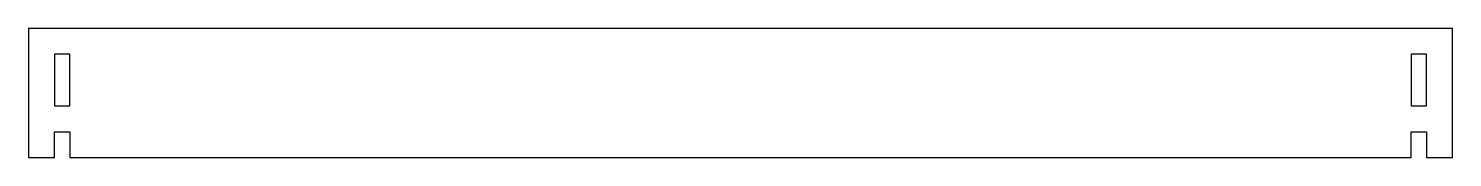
# Model space of a CAD drawing. Extents: x -275 to 275, y -50 to 0.
import ezdxf

# ---------------------------------------------------------------- set-up
doc = ezdxf.new("R2010")
doc.units = 0
doc.layers.get('0').update_dxf_attribs({"linetype": 'CONTINUOUS'})

msp = doc.modelspace()

# ---------------------------------------------------------------- linework, layer by layer
at = {"color": 7, "linetype": 'CONTINUOUS'}
for p, q in [((-275, 0), (-275, -50)), ((275, 0), (-275, 0)), ((275, -50), (275, 0)), ((-265, -10), (-265, -30)), ((-259, -10), (-265, -10)), ((-259, -30), (-259, -10)), ((259, -10), (259, -30)), ((265, -10), (259, -10)), ((265, -30), (265, -10)), ((-265, -30), (-259, -30)), ((259, -30), (265, -30)), ((-265, -50), (-265, -40)), ((-265, -40), (-259, -40)), ((-259, -40), (-259, -50)), ((259, -50), (259, -40)), ((259, -40), (265, -40)), ((265, -40), (265, -50)), ((-275, -50), (-265, -50)), ((-259, -50), (259, -50)), ((265, -50), (275, -50))]:
    msp.add_line(p, q, dxfattribs=at)

doc.saveas('drawing.dxf')
